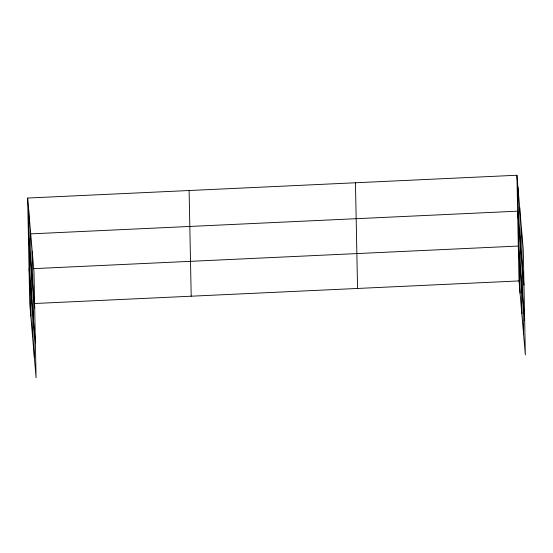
<?xml version="1.0" encoding="UTF-8"?>
<svg xmlns="http://www.w3.org/2000/svg" width="553" height="553" viewBox="0 0 553 553"><rect width="100%" height="100%" fill="white"/><g stroke="black" fill="none" stroke-linecap="round" stroke-linejoin="round"><path stroke-width="0.83" d="M27.65 198.043L33.996 272.069L36.083 377.754L29.738 303.728L27.65 198.043L516.917 175.246L523.262 249.272L525.35 354.957L519.004 280.931L516.917 175.246M30.94 233.857L517.622 211.177L523.967 285.203M33.346 268.654L518.313 246.057L524.659 320.076M34.894 303.493L519.004 280.931M28.362 233.974L34.708 308M29.053 268.855L35.399 342.881M521.514 228.88L523.601 334.572M519.709 207.88L521.804 313.565M517.961 187.488L520.055 293.18M355.455 182.766L357.549 288.459M189.105 190.522L191.2 296.208M32.247 251.684L34.341 357.369M30.45 230.677L32.537 336.362M28.701 210.292L30.788 315.977"/></g></svg>
